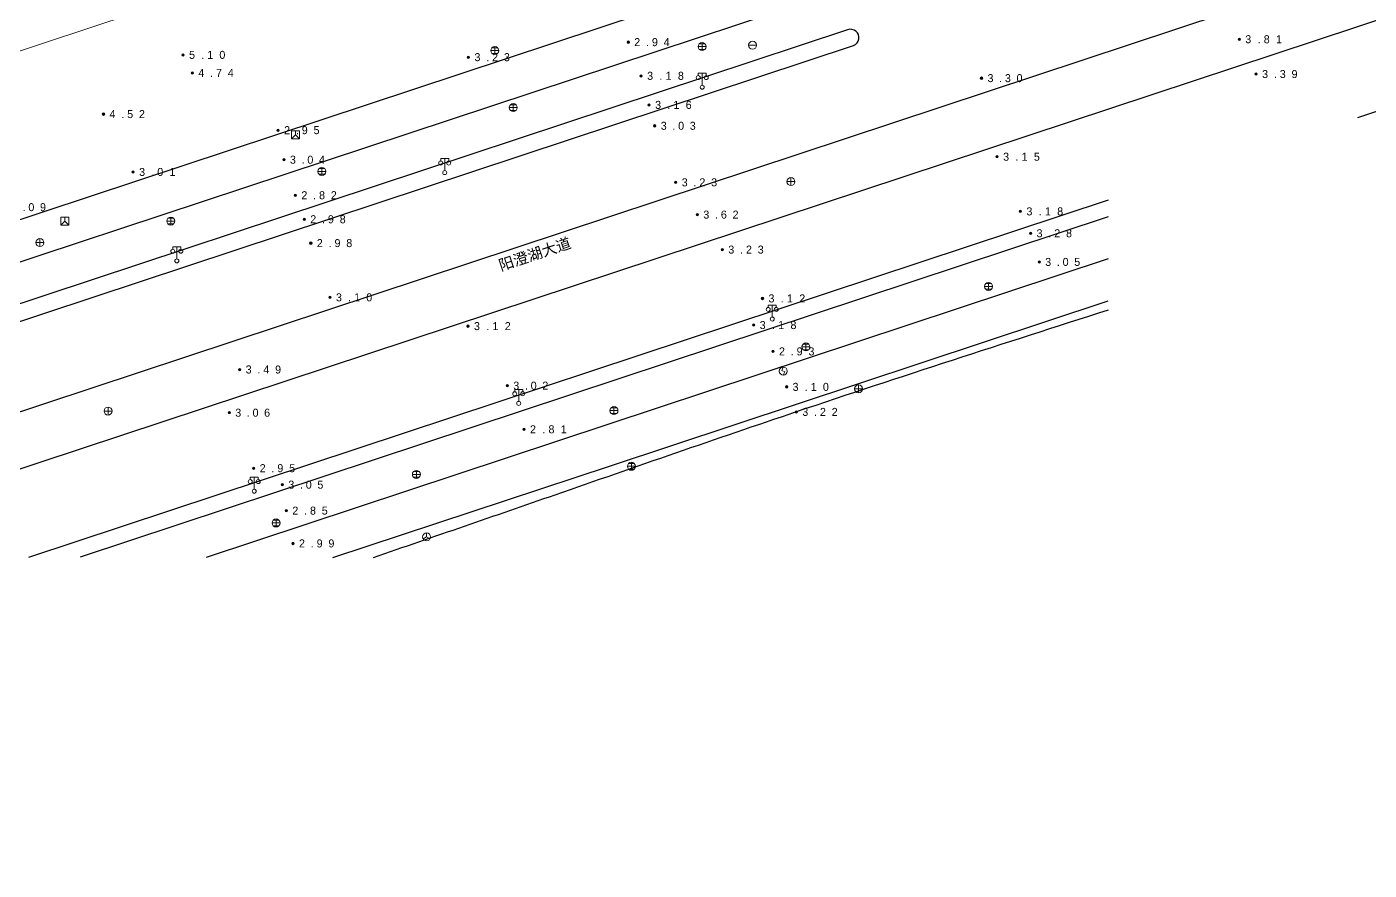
# Model space of a CAD drawing. Header units: metres. Extents: x 342272 to 345188, y 671156 to 672490.
# Drawn here: x 344276.7 to 344444.4, y 671358.6 to 671463.9 of the extents above; entities that cross this region are included whole.
import ezdxf

# ---------------------------------------------------------------- set-up
doc = ezdxf.new("R2010")
doc.units = ezdxf.units.M
doc.header["$LTSCALE"] = 0.5
doc.header["$MEASUREMENT"] = 0
doc.layers.add('00-地形', color=251, linetype='Continuous')
doc.layers.add('00-现状标高', color=2, linetype='Continuous', lineweight=0, plot=False)
doc.layers.add('地块线', color=7, linetype='Continuous', lineweight=0, plot=False)
doc.layers.add('公共设施纪念物', color=8, linetype='Continuous', lineweight=0)
doc.layers.add('通讯及其他管线设施', color=252, linetype='Continuous', lineweight=0)
doc.styles.add('中等线体3.5', font='simhei.ttf', dxfattribs={"height": 2.75})
doc.styles.add('正等线体2.0', font='MCS_Chinese1.shx', dxfattribs={"height": 2, "bigfont": 'MCS_Chinese1big.shx'})

# ---------------------------------------------------------------- blocks, each defined once
blk = doc.blocks.new('174201')
at = {"layer": '通讯及其他管线设施', "linetype": 'Continuous', "lineweight": 0}
for p, q in [((-1, 0), (1, 0)), ((-0.7, 0.7), (0.7, 0.7)), ((0, -1), (0, 1)), ((-0.7, -0.7), (0.7, -0.7))]:
    blk.add_line(p, q, dxfattribs=at)
blk.add_circle((0, 0), 1, dxfattribs=at)
blk = doc.blocks.new('155210_1')
at = {"layer": '公共设施纪念物', "lineweight": 0}
for p, q in [((-1, 2.9), (-1, 3.5)), ((-1, 3.5), (1, 3.5)), ((0, 0.5), (0, 3.5)), ((1, 3.5), (1, 2.9))]:
    blk.add_line(p, q, dxfattribs=at)
for centre in [(-1, 2.4), (0, 0), (1, 2.4)]:
    blk.add_circle(centre, 0.5, dxfattribs=at)
blk = doc.blocks.new('174700')
at = {"layer": '通讯及其他管线设施', "linetype": 'Continuous', "lineweight": 0}
for p, q in [((0, 1), (-0.38, 0.18)), ((-0.38, 0.18), (0.38, -0.18)), ((0, -1), (0.38, -0.18))]:
    blk.add_line(p, q, dxfattribs=at)
blk.add_circle((0, 0), 1, dxfattribs=at)
blk = doc.blocks.new('174601')
at = {"layer": '通讯及其他管线设施', "lineweight": 0}
for q in [(-0.87, -0.5), (0, 1), (0.87, -0.5)]:
    blk.add_line((0, 0), q, dxfattribs=at)
blk.add_circle((0, 0), 1, dxfattribs=at)
blk = doc.blocks.new('174100')
at = {"layer": '通讯及其他管线设施', "lineweight": 0}
blk.add_line((-1, 0), (1, 0), dxfattribs=at)
blk.add_circle((0, 0), 1, dxfattribs=at)
blk = doc.blocks.new('174200')
at = {"layer": '通讯及其他管线设施', "lineweight": 0}
for p, q in [((-1, 0), (1, 0)), ((0, 1), (0, -1))]:
    blk.add_line(p, q, dxfattribs=at)
blk.add_circle((0, 0), 1, dxfattribs=at)
blk = doc.blocks.new('174602')
at = {"layer": '通讯及其他管线设施', "lineweight": 0}
for p, q in [((-1, 1), (-1, -1)), ((1, 1), (-1, 1)), ((-1, -1), (0, 0)), ((0, 0), (0, 1)), ((0, 0), (1, -1)), ((1, -1), (1, 1)), ((-1, -1), (1, -1))]:
    blk.add_line(p, q, dxfattribs=at)
blk = doc.blocks.new('213400_1')
at = {"layer": '00-现状标高', "linetype": 'Continuous', "lineweight": 0}
h = blk.add_hatch(color=256, dxfattribs=at)
edge = h.paths.add_edge_path()
edge.add_arc((0, 0), 0.3, 0, 360)
blk.add_circle((0, 0), 0.3, dxfattribs=at)

msp = doc.modelspace()

# ---------------------------------------------------------------- linework, layer by layer
at = {"layer": '00-地形', "lineweight": -3}
for p, q in [((344269.4, 671413.71), (344519.34, 671496.45)), ((344499.12, 671482.52), (344270.29, 671406.85)), ((344377.16, 671473.37), (344243.75, 671429.2)), ((344379.47, 671468.82), (344243.74, 671423.89)), ((344379.24, 671463.53), (344243.73, 671418.71)), ((344243.73, 671416.51), (344379.97, 671461.59)), ((344442.96, 671452.61), (344456.52, 671457.1)), ((344276.97, 671397.67), (344411.81, 671442.3)), ((344411.8, 671440.18), (344283.36, 671397.66)), ((344411.8, 671434.93), (344299.09, 671397.63)), ((344349.6, 671409.08), (344411.79, 671429.68)), ((344314.92, 671397.6), (344349.6, 671409.08))]:
    msp.add_line(p, q, dxfattribs=at)
msp.add_arc((344379.61, 671462.57), 1.04, 290.6558, 110.8504, dxfattribs=at)
for points, knots in [([(344373.35, 671487.17), (344369.05, 671486), (344364.75, 671484.83), (344360.45, 671483.67), (344355.21, 671482.24), (344349.62, 671482.48), (344344.21, 671482.54), (344339.26, 671482.6), (344334.31, 671483.49), (344329.37, 671483.53), (344319.59, 671483.6), (344309.81, 671483), (344300.03, 671481.6), (344294.2, 671480.77), (344288.57, 671479.4), (344282.98, 671477.48), (344274.35, 671474.52), (344266.12, 671471.08), (344258.1, 671466.81), (344254.52, 671464.9), (344251.08, 671462.87), (344247.74, 671460.59), (344243.99, 671458.04), (344240.36, 671455.37), (344236.86, 671452.51), (344233.38, 671449.66), (344230.36, 671446.28), (344226.86, 671443.45), (344220.49, 671438.32), (344213.88, 671433.54), (344207.04, 671429.02), (344204.37, 671427.25), (344201.67, 671425.56), (344198.85, 671424.05), (344192.69, 671420.73), (344186.5, 671417.52), (344180.08, 671414.81), (344178.33, 671414.08), (344176.59, 671413.34), (344174.84, 671412.61)], [0, 0, 0, 0, 0.061215, 0.061215, 0.061215, 0.135774, 0.135774, 0.135774, 0.203894, 0.203894, 0.203894, 0.338512, 0.338512, 0.338512, 0.418861, 0.418861, 0.418861, 0.542839, 0.542839, 0.542839, 0.598164, 0.598164, 0.598164, 0.660228, 0.660228, 0.660228, 0.722024, 0.722024, 0.722024, 0.8343, 0.8343, 0.8343, 0.87819, 0.87819, 0.87819, 0.973999, 0.973999, 0.973999, 1, 1, 1, 1]), ([(344374.62, 671484.49), (344370.32, 671483.32), (344366.02, 671482.15), (344361.72, 671480.98), (344356.48, 671479.55), (344350.89, 671479.79), (344345.48, 671479.86), (344340.53, 671479.91), (344335.58, 671480.8), (344330.64, 671480.84), (344320.86, 671480.92), (344311.08, 671480.31), (344301.3, 671478.92), (344295.47, 671478.09), (344289.84, 671476.71), (344284.25, 671474.79), (344275.62, 671471.83), (344267.39, 671468.4), (344259.37, 671464.12), (344255.79, 671462.22), (344252.35, 671460.18), (344249.01, 671457.91), (344245.26, 671455.35), (344241.64, 671452.68), (344238.13, 671449.82), (344234.65, 671446.97), (344231.64, 671443.59), (344228.13, 671440.77), (344221.76, 671435.63), (344215.15, 671430.85), (344208.31, 671426.33), (344205.64, 671424.57), (344202.94, 671422.88), (344200.12, 671421.36), (344193.96, 671418.05), (344187.77, 671414.84), (344181.35, 671412.13), (344179.6, 671411.39), (344177.86, 671410.65), (344176.12, 671409.92)], [0, 0, 0, 0, 0.061215, 0.061215, 0.061215, 0.135774, 0.135774, 0.135774, 0.203894, 0.203894, 0.203894, 0.338512, 0.338512, 0.338512, 0.418861, 0.418861, 0.418861, 0.542839, 0.542839, 0.542839, 0.598164, 0.598164, 0.598164, 0.660228, 0.660228, 0.660228, 0.722024, 0.722024, 0.722024, 0.8343, 0.8343, 0.8343, 0.87819, 0.87819, 0.87819, 0.973999, 0.973999, 0.973999, 1, 1, 1, 1]), ([(344411.78, 671428.53), (344398.77, 671424.35), (344375.65, 671416.91), (344352.72, 671408.92), (344342.68, 671405.42)], [0, 0, 0, 0, 0.562557, 1, 1, 1, 1])]:
    msp.add_open_spline(points, degree=3, knots=knots, dxfattribs=at)
msp.add_open_spline([(344342.68, 671405.42), (344335.11, 671402.8), (344327.54, 671400.19), (344319.96, 671397.59)], degree=3, dxfattribs=at)
at = {"layer": '地块线', "lineweight": 0}
msp.add_line((343966.51, 671358.56), (344608.88, 671571.12), dxfattribs=at)

# ---------------------------------------------------------------- block references
at = {"layer": '00-现状标高', "lineweight": 0, "xscale": 0.5, "yscale": 0.5, "zscale": 0.5}
for p in [(344351.83, 671462), (344428.16, 671462.36), (344296.22, 671460.41), (344331.87, 671460.12), (344297.38, 671458.16), (344353.44, 671457.79), (344395.96, 671457.5), (344430.26, 671458.01), (344354.44, 671454.16), (344286.28, 671453.01), (344355.14, 671451.55), (344308.09, 671451), (344308.82, 671447.31), (344397.91, 671447.68), (344289.98, 671445.78), (344357.76, 671444.48), (344310.25, 671442.87), (344311.36, 671439.87), (344360.46, 671440.45), (344400.82, 671440.85), (344402.09, 671438.12), (344312.18, 671436.89), (344363.58, 671436.08), (344403.17, 671434.55), (344314.57, 671430.11), (344368.6, 671429.98), (344331.81, 671426.52), (344367.5, 671426.65), (344369.91, 671423.36), (344303.29, 671421.1), (344336.72, 671419.08), (344371.61, 671418.94), (344301.99, 671415.71), (344372.82, 671415.8), (344338.81, 671413.64), (344305.04, 671408.77), (344308.62, 671406.71), (344309.12, 671403.48), (344309.95, 671399.37)]:
    msp.add_blockref('213400_1', p, dxfattribs=at)
at = {"layer": '公共设施纪念物', "lineweight": 0, "xscale": 0.5, "yscale": 0.5, "zscale": 0.5}
for p in [(344361.07, 671456.37), (344328.9, 671445.7), (344295.44, 671434.68), (344369.82, 671427.41), (344338.15, 671416.87), (344305.11, 671405.9)]:
    msp.add_blockref('155210_1', p, dxfattribs=at)
at = {"layer": '通讯及其他管线设施', "lineweight": 0, "xscale": 0.5, "yscale": 0.5, "zscale": 0.5}
for name, p in [('174201', (344361.05, 671461.45)), ('174100', (344367.36, 671461.62)), ('174201', (344335.16, 671460.95)), ('174201', (344337.47, 671453.83)), ('174602', (344310.27, 671450.42)), ('174201', (344313.56, 671445.85)), ('174200', (344372.15, 671444.58)), ('174602', (344281.45, 671439.65)), ('174201', (344294.69, 671439.65)), ('174200', (344278.34, 671436.96)), ('174201', (344396.84, 671431.48)), ('174201', (344374.03, 671423.92)), ('174700', (344371.2, 671420.9)), ('174200', (344380.6, 671418.69)), ('174201', (344350.05, 671415.97)), ('174200', (344286.85, 671415.91)), ('174201', (344325.36, 671408)), ('174201', (344352.22, 671409.01)), ('174201', (344307.84, 671401.93)), ('174601', (344326.64, 671400.19))]:
    msp.add_blockref(name, p, dxfattribs=at)

# ---------------------------------------------------------------- texts
at = {"layer": '00-地形', "lineweight": -3, "style": '中等线体3.5'}
msp.add_text('阳澄湖大道', height=1.375, rotation=18.41, dxfattribs=at).set_placement((344335.93, 671433.4))
at = {"layer": '00-现状标高', "lineweight": 0, "char_height": 1, "attachment_point": 4, "line_spacing_factor": 0.722892, "style": '正等线体2.0'}
for s, insert in [('\\T1.979;2.94', (344352.58, 671462)), ('\\T2.069;3.81', (344428.91, 671462.36)), ('\\T2.037;5.10', (344296.97, 671460.41)), ('\\T1.979;3.23', (344332.62, 671460.12)), ('\\T1.979;4.74', (344298.13, 671458.16)), ('\\T1.979;3.39', (344431.01, 671458.01)), ('\\T2.069;3.18', (344354.19, 671457.79)), ('\\T1.952;3.30', (344396.71, 671457.5)), ('\\T1.979;4.52', (344287.03, 671453.01)), ('\\T2.053;3.16', (344355.19, 671454.16)), ('\\T1.952;3.03', (344355.89, 671451.55)), ('\\T1.979;2.95', (344308.84, 671451)), ('\\T1.952;3.04', (344309.57, 671447.31)), ('\\T2.069;3.15', (344398.66, 671447.68)), ('\\T2.037;3.01', (344290.73, 671445.78)), ('\\T1.979;3.23', (344358.51, 671444.48)), ('\\T1.979;2.82', (344311, 671442.87)), ('\\T1.952;3.09', (344274.72, 671441.38)), ('\\T1.979;2.98', (344312.11, 671439.87)), ('\\T1.966;3.62', (344361.21, 671440.45)), ('\\T2.069;3.18', (344401.57, 671440.85)), ('\\T1.979;3.28', (344402.84, 671438.12)), ('\\T1.979;2.98', (344312.93, 671436.89)), ('\\T1.979;3.23', (344364.33, 671436.08)), ('\\T1.952;3.05', (344403.92, 671434.54)), ('\\T2.037;3.10', (344315.32, 671430.11)), ('\\T2.069;3.12', (344369.35, 671429.98)), ('\\T2.069;3.12', (344332.56, 671426.52)), ('\\T2.069;3.18', (344368.25, 671426.65)), ('\\T1.979;2.93', (344370.66, 671423.36)), ('\\T1.979;3.49', (344304.04, 671421.1)), ('\\T1.952;3.02', (344337.47, 671419.08)), ('\\T2.037;3.10', (344372.36, 671418.93)), ('\\T1.940;3.06', (344302.74, 671415.7)), ('\\T1.979;3.22', (344373.57, 671415.8)), ('\\T2.069;2.81', (344339.56, 671413.63)), ('\\T1.979;2.95', (344305.79, 671408.77)), ('\\T1.952;3.05', (344309.37, 671406.71)), ('\\T1.979;2.85', (344309.87, 671403.47)), ('\\T1.979;2.99', (344310.7, 671399.37))]:
    msp.add_mtext(s, dxfattribs=dict(at, insert=insert))

doc.saveas('drawing.dxf')
